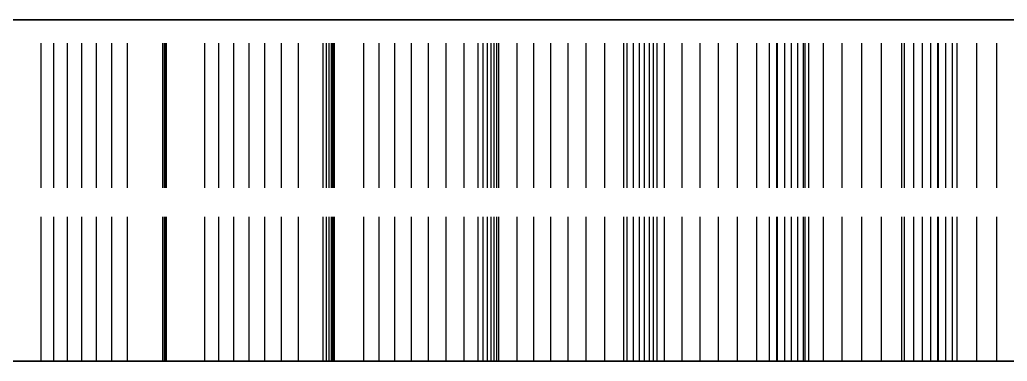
# Model space of a CAD drawing. Header units: millimetres. Extents: x -31 to 149, y -20 to 140.
# Drawn here: x 88.8 to 97.48, y 2 to 5 of the extents above; entities that cross this region are included whole.
import ezdxf

# ---------------------------------------------------------------- set-up
doc = ezdxf.new("R2010")
doc.units = ezdxf.units.MM
doc.linetypes.add('DASHED', pattern=[1.524, 1.27, -0.254])
doc.layers.add('HIDDEN', color=8, linetype='DASHED')
doc.layers.add('VISIBLE', color=7, linetype='CONTINUOUS')

msp = doc.modelspace()

# ---------------------------------------------------------------- linework, layer by layer
at = {"layer": 'HIDDEN'}
for points in [[(106, 5), (105.2381, 5), (104.47619, 5), (103.71429, 5), (102.95238, 5), (102.19048, 5), (101.42857, 5), (100.66667, 5), (99.90476, 5), (99.14286, 5), (98.38095, 5), (97.61905, 5), (96.85714, 5), (96.09524, 5), (95.33333, 5), (94.57143, 5), (93.80952, 5), (93.04762, 5), (92.28571, 5), (91.52381, 5), (90.7619, 5), (90, 5), (89.2381, 5), (88.47619, 5)], [(106, 5), (105.2381, 5), (104.47619, 5), (103.71429, 5), (102.95238, 5), (102.19048, 5), (101.42857, 5), (100.66667, 5), (99.90476, 5), (99.14286, 5), (98.38095, 5), (97.61905, 5), (96.85714, 5), (96.09524, 5), (95.33333, 5), (94.57143, 5), (93.80952, 5), (93.04762, 5), (92.28571, 5), (91.52381, 5), (90.7619, 5), (90, 5), (89.2381, 5), (88.47619, 5)], [(88.60992, 5), (88.98628, 5)], [(88.98628, 5), (88.60992, 5)], [(88.63492, 5), (88.98413, 5), (89.33333, 5), (89.68254, 5), (90.03175, 5), (90.38095, 5), (90.73016, 5), (91.07937, 5), (91.42857, 5), (91.77778, 5), (92.12698, 5), (92.47619, 5), (92.8254, 5), (93.1746, 5), (93.52381, 5), (93.87302, 5), (94.22222, 5), (94.57143, 5), (94.92063, 5), (95.26984, 5), (95.61905, 5), (95.96825, 5), (96.31746, 5), (96.66667, 5), (97.01587, 5), (97.36508, 5), (97.71429, 5)], [(104, 5), (103.30159, 5), (102.60317, 5), (101.90476, 5), (101.20635, 5), (100.50794, 5), (99.80952, 5), (99.11111, 5), (98.4127, 5), (97.71429, 5), (97.01587, 5), (96.31746, 5), (95.61905, 5), (94.92063, 5), (94.22222, 5), (93.52381, 5), (92.8254, 5), (92.12698, 5), (91.42857, 5), (90.73016, 5), (90.03175, 5), (89.33333, 5), (88.63492, 5)], [(88.98628, 5), (89.09992, 5)], [(89.09992, 5), (88.98628, 5)], [(88.98628, 2), (88.98628, 5)], [(88.98628, 2), (88.98628, 5)], [(89.09992, 5), (89.21918, 5)], [(89.21918, 5), (89.09992, 5)], [(89.09992, 2), (89.09992, 5)], [(89.09992, 2), (89.09992, 5)], [(89.21918, 5), (89.34372, 5)], [(89.34372, 5), (89.21918, 5)], [(89.21918, 2), (89.21918, 5)], [(89.21918, 2), (89.21918, 5)], [(89.34372, 5), (89.47324, 5)], [(89.47324, 5), (89.34372, 5)], [(89.34372, 2), (89.34372, 5)], [(89.34372, 2), (89.34372, 5)], [(89.47324, 5), (89.60753, 5)], [(89.60753, 5), (89.47324, 5)], [(89.47324, 2), (89.47324, 5)], [(89.47324, 2), (89.47324, 5)], [(89.60753, 5), (89.74637, 5)], [(89.74637, 5), (89.60753, 5)], [(89.60753, 2), (89.60753, 5)], [(89.60753, 2), (89.60753, 5)], [(89.74637, 5), (90.07161, 5)], [(90.07161, 5), (89.74637, 5)], [(89.74637, 2), (89.74637, 5)], [(89.74637, 2), (89.74637, 5)], [(90.07309, 5), (90.05755, 5)], [(90.05755, 5), (90.42447, 5)], [(90.42447, 5), (90.05755, 5)], [(90.05755, 5), (90.07309, 5)], [(90.05755, 2), (90.05755, 5)], [(90.05755, 2), (90.05755, 5)], [(90.07161, 5), (90.0817, 5)], [(90.0817, 5), (90.07161, 5)], [(90.07161, 2), (90.07161, 5)], [(90.07161, 2), (90.07161, 5)], [(90.08299, 5), (90.07309, 5)], [(90.07309, 5), (90.08299, 5)], [(90.07309, 2), (90.07309, 5)], [(90.07309, 2), (90.07309, 5)], [(90.0817, 5), (90.08707, 5)], [(90.08707, 5), (90.0817, 5)], [(90.0817, 2), (90.0817, 5)], [(90.0817, 2), (90.0817, 5)], [(90.08756, 5), (90.08299, 5)], [(90.08299, 5), (90.08756, 5)], [(90.08299, 2), (90.08299, 5)], [(90.08299, 2), (90.08299, 5)], [(90.08707, 5), (90.08756, 5)], [(90.08756, 5), (90.08707, 5)], [(90.08707, 2), (90.08707, 5)], [(90.08707, 2), (90.08707, 5)], [(90.08756, 2), (90.08756, 5)], [(90.08756, 2), (90.08756, 5)], [(90.42447, 5), (90.54896, 5)], [(90.54896, 5), (90.42447, 5)], [(90.42447, 2), (90.42447, 5)], [(90.42447, 2), (90.42447, 5)], [(90.54896, 5), (90.67893, 5)], [(90.67893, 5), (90.54896, 5)], [(90.54896, 2), (90.54896, 5)], [(90.54896, 2), (90.54896, 5)], [(90.67893, 5), (90.81401, 5)], [(90.81401, 5), (90.67893, 5)], [(90.67893, 2), (90.67893, 5)], [(90.67893, 2), (90.67893, 5)], [(90.81401, 5), (90.95393, 5)], [(90.95393, 5), (90.81401, 5)], [(90.81401, 2), (90.81401, 5)], [(90.81401, 2), (90.81401, 5)], [(90.95393, 5), (91.09847, 5)], [(91.09847, 5), (90.95393, 5)], [(90.95393, 2), (90.95393, 5)], [(90.95393, 2), (90.95393, 5)], [(91.09847, 5), (91.24743, 5)], [(91.24743, 5), (91.09847, 5)], [(91.09847, 2), (91.09847, 5)], [(91.09847, 2), (91.09847, 5)], [(91.24743, 5), (91.56362, 5)], [(91.56362, 5), (91.24743, 5)], [(91.24743, 2), (91.24743, 5)], [(91.24743, 2), (91.24743, 5)], [(91.49506, 5), (91.46594, 5)], [(91.46594, 5), (91.82161, 5)], [(91.82161, 5), (91.46594, 5)], [(91.46594, 5), (91.49506, 5)], [(91.46594, 2), (91.46594, 5)], [(91.46594, 2), (91.46594, 5)], [(91.5187, 5), (91.49506, 5)], [(91.49506, 5), (91.5187, 5)], [(91.49506, 2), (91.49506, 5)], [(91.49506, 2), (91.49506, 5)], [(91.53716, 5), (91.5187, 5)], [(91.5187, 5), (91.53716, 5)], [(91.5187, 2), (91.5187, 5)], [(91.5187, 2), (91.5187, 5)], [(91.55068, 5), (91.53716, 5)], [(91.53716, 5), (91.55068, 5)], [(91.53716, 2), (91.53716, 5)], [(91.53716, 2), (91.53716, 5)], [(91.55945, 5), (91.55068, 5)], [(91.55068, 5), (91.55945, 5)], [(91.55068, 2), (91.55068, 5)], [(91.55068, 2), (91.55068, 5)], [(91.56362, 5), (91.55945, 5)], [(91.55945, 5), (91.56362, 5)], [(91.55945, 2), (91.55945, 5)], [(91.55945, 2), (91.55945, 5)], [(91.56362, 2), (91.56362, 5)], [(91.56362, 2), (91.56362, 5)], [(91.82161, 5), (91.95636, 5)], [(91.95636, 5), (91.82161, 5)], [(91.82161, 2), (91.82161, 5)], [(91.82161, 2), (91.82161, 5)], [(91.95636, 5), (92.09639, 5)], [(92.09639, 5), (91.95636, 5)], [(91.95636, 2), (91.95636, 5)], [(91.95636, 2), (91.95636, 5)], [(92.09639, 5), (92.24136, 5)], [(92.24136, 5), (92.09639, 5)], [(92.09639, 2), (92.09639, 5)], [(92.09639, 2), (92.09639, 5)], [(92.24136, 5), (92.391, 5)], [(92.391, 5), (92.24136, 5)], [(92.24136, 2), (92.24136, 5)], [(92.24136, 2), (92.24136, 5)], [(92.391, 5), (92.54508, 5)], [(92.54508, 5), (92.391, 5)], [(92.391, 2), (92.391, 5)], [(92.391, 2), (92.391, 5)], [(92.54508, 5), (92.70343, 5)], [(92.70343, 5), (92.54508, 5)], [(92.54508, 2), (92.54508, 5)], [(92.54508, 2), (92.54508, 5)], [(92.70343, 5), (93.00903, 5)], [(93.00903, 5), (92.70343, 5)], [(92.70343, 2), (92.70343, 5)], [(92.70343, 2), (92.70343, 5)], [(92.87077, 5), (92.8282, 5)], [(92.8282, 5), (93.17091, 5)], [(93.17091, 5), (92.8282, 5)], [(92.8282, 5), (92.87077, 5)], [(92.8282, 2), (92.8282, 5)], [(92.8282, 2), (92.8282, 5)], [(92.90803, 5), (92.87077, 5)], [(92.87077, 5), (92.90803, 5)], [(92.87077, 2), (92.87077, 5)], [(92.87077, 2), (92.87077, 5)], [(92.94028, 5), (92.90803, 5)], [(92.90803, 5), (92.94028, 5)], [(92.90803, 2), (92.90803, 5)], [(92.90803, 2), (92.90803, 5)], [(92.96776, 5), (92.94028, 5)], [(92.94028, 5), (92.96776, 5)], [(92.94028, 2), (92.94028, 5)], [(92.94028, 2), (92.94028, 5)], [(92.99062, 5), (92.96776, 5)], [(92.96776, 5), (92.99062, 5)], [(92.96776, 2), (92.96776, 5)], [(92.96776, 2), (92.96776, 5)], [(93.00903, 5), (92.99062, 5)], [(92.99062, 5), (93.00903, 5)], [(92.99062, 2), (92.99062, 5)], [(92.99062, 2), (92.99062, 5)], [(93.00903, 2), (93.00903, 5)], [(93.00903, 2), (93.00903, 5)], [(93.17091, 5), (93.31525, 5)], [(93.31525, 5), (93.17091, 5)], [(93.17091, 2), (93.17091, 5)], [(93.17091, 2), (93.17091, 5)], [(93.31525, 5), (93.46466, 5)], [(93.46466, 5), (93.31525, 5)], [(93.31525, 2), (93.31525, 5)], [(93.31525, 2), (93.31525, 5)], [(93.46466, 5), (93.61881, 5)], [(93.61881, 5), (93.46466, 5)], [(93.46466, 2), (93.46466, 5)], [(93.46466, 2), (93.46466, 5)], [(93.61881, 5), (93.77744, 5)], [(93.77744, 5), (93.61881, 5)], [(93.61881, 2), (93.61881, 5)], [(93.61881, 2), (93.61881, 5)], [(93.77744, 5), (93.94032, 5)], [(93.94032, 5), (93.77744, 5)], [(93.77744, 2), (93.77744, 5)], [(93.77744, 2), (93.77744, 5)], [(93.94032, 5), (94.10728, 5)], [(94.10728, 5), (93.94032, 5)], [(93.94032, 2), (93.94032, 5)], [(93.94032, 2), (93.94032, 5)], [(94.10728, 5), (94.4008, 5)], [(94.4008, 5), (94.10728, 5)], [(94.10728, 2), (94.10728, 5)], [(94.10728, 2), (94.10728, 5)], [(94.19352, 5), (94.13771, 5)], [(94.13771, 5), (94.46578, 5)], [(94.46578, 5), (94.13771, 5)], [(94.13771, 5), (94.19352, 5)], [(94.13771, 2), (94.13771, 5)], [(94.13771, 2), (94.13771, 5)], [(94.24422, 5), (94.19352, 5)], [(94.19352, 5), (94.24422, 5)], [(94.19352, 2), (94.19352, 5)], [(94.19352, 2), (94.19352, 5)], [(94.29011, 5), (94.24422, 5)], [(94.24422, 5), (94.29011, 5)], [(94.24422, 2), (94.24422, 5)], [(94.24422, 2), (94.24422, 5)], [(94.3314, 5), (94.29011, 5)], [(94.29011, 5), (94.3314, 5)], [(94.29011, 2), (94.29011, 5)], [(94.29011, 2), (94.29011, 5)], [(94.36825, 5), (94.3314, 5)], [(94.3314, 5), (94.36825, 5)], [(94.3314, 2), (94.3314, 5)], [(94.3314, 2), (94.3314, 5)], [(94.4008, 5), (94.36825, 5)], [(94.36825, 5), (94.4008, 5)], [(94.36825, 2), (94.36825, 5)], [(94.36825, 2), (94.36825, 5)], [(94.4008, 2), (94.4008, 5)], [(94.4008, 2), (94.4008, 5)], [(94.46578, 5), (94.61901, 5)], [(94.61901, 5), (94.46578, 5)], [(94.46578, 2), (94.46578, 5)], [(94.46578, 2), (94.46578, 5)], [(94.61901, 5), (94.77708, 5)], [(94.77708, 5), (94.61901, 5)], [(94.61901, 2), (94.61901, 5)], [(94.61901, 2), (94.61901, 5)], [(94.77708, 5), (94.93966, 5)], [(94.93966, 5), (94.77708, 5)], [(94.77708, 2), (94.77708, 5)], [(94.77708, 2), (94.77708, 5)], [(94.93966, 5), (95.1065, 5)], [(95.1065, 5), (94.93966, 5)], [(94.93966, 2), (94.93966, 5)], [(94.93966, 2), (94.93966, 5)], [(95.1065, 5), (95.27739, 5)], [(95.27739, 5), (95.1065, 5)], [(95.1065, 2), (95.1065, 5)], [(95.1065, 2), (95.1065, 5)], [(95.27739, 5), (95.45215, 5)], [(95.45215, 5), (95.27739, 5)], [(95.27739, 2), (95.27739, 5)], [(95.27739, 2), (95.27739, 5)], [(95.45686, 5), (95.38809, 5)], [(95.38809, 5), (95.69992, 5)], [(95.69992, 5), (95.38809, 5)], [(95.38809, 5), (95.45686, 5)], [(95.38809, 2), (95.38809, 5)], [(95.38809, 2), (95.38809, 5)], [(95.45215, 5), (95.73216, 5)], [(95.73216, 5), (95.45215, 5)], [(95.45215, 2), (95.45215, 5)], [(95.45215, 2), (95.45215, 5)], [(95.52076, 5), (95.45686, 5)], [(95.45686, 5), (95.52076, 5)], [(95.45686, 2), (95.45686, 5)], [(95.45686, 2), (95.45686, 5)], [(95.58007, 5), (95.52076, 5)], [(95.52076, 5), (95.58007, 5)], [(95.52076, 2), (95.52076, 5)], [(95.52076, 2), (95.52076, 5)], [(95.63497, 5), (95.58007, 5)], [(95.58007, 5), (95.63497, 5)], [(95.58007, 2), (95.58007, 5)], [(95.58007, 2), (95.58007, 5)], [(95.68563, 5), (95.63497, 5)], [(95.63497, 5), (95.68563, 5)], [(95.63497, 2), (95.63497, 5)], [(95.63497, 2), (95.63497, 5)], [(95.73216, 5), (95.68563, 5)], [(95.68563, 5), (95.73216, 5)], [(95.68563, 2), (95.68563, 5)], [(95.68563, 2), (95.68563, 5)], [(95.69992, 5), (95.86129, 5)], [(95.86129, 5), (95.69992, 5)], [(95.69992, 2), (95.69992, 5)], [(95.69992, 2), (95.69992, 5)], [(95.73216, 2), (95.73216, 5)], [(95.73216, 2), (95.73216, 5)], [(95.86129, 5), (96.02725, 5)], [(96.02725, 5), (95.86129, 5)], [(95.86129, 2), (95.86129, 5)], [(95.86129, 2), (95.86129, 5)], [(96.02725, 5), (96.19747, 5)], [(96.19747, 5), (96.02725, 5)], [(96.02725, 2), (96.02725, 5)], [(96.02725, 2), (96.02725, 5)], [(96.19747, 5), (96.37171, 5)], [(96.37171, 5), (96.19747, 5)], [(96.19747, 2), (96.19747, 5)], [(96.19747, 2), (96.19747, 5)], [(96.37171, 5), (96.54977, 5)], [(96.54977, 5), (96.37171, 5)], [(96.37171, 2), (96.37171, 5)], [(96.37171, 2), (96.37171, 5)], [(96.54977, 5), (96.73148, 5)], [(96.73148, 5), (96.54977, 5)], [(96.54977, 2), (96.54977, 5)], [(96.54977, 2), (96.54977, 5)], [(96.65464, 5), (96.57324, 5)], [(96.57324, 5), (96.86732, 5)], [(96.86732, 5), (96.57324, 5)], [(96.57324, 5), (96.65464, 5)], [(96.57324, 2), (96.57324, 5)], [(96.57324, 2), (96.57324, 5)], [(96.73143, 5), (96.65464, 5)], [(96.65464, 5), (96.73143, 5)], [(96.65464, 2), (96.65464, 5)], [(96.65464, 2), (96.65464, 5)], [(96.80386, 5), (96.73143, 5)], [(96.73143, 5), (96.80386, 5)], [(96.73143, 2), (96.73143, 5)], [(96.73143, 2), (96.73143, 5)], [(96.73148, 5), (96.99662, 5)], [(96.99662, 5), (96.73148, 5)], [(96.73148, 2), (96.73148, 5)], [(96.73148, 2), (96.73148, 5)], [(96.87211, 5), (96.80386, 5)], [(96.80386, 5), (96.87211, 5)], [(96.80386, 2), (96.80386, 5)], [(96.80386, 2), (96.80386, 5)], [(96.86732, 5), (97.03605, 5)], [(97.03605, 5), (96.86732, 5)], [(96.86732, 2), (96.86732, 5)], [(96.86732, 2), (96.86732, 5)], [(96.93632, 5), (96.87211, 5)], [(96.87211, 5), (96.93632, 5)], [(96.87211, 2), (96.87211, 5)], [(96.87211, 2), (96.87211, 5)], [(96.99662, 5), (96.93632, 5)], [(96.93632, 5), (96.99662, 5)], [(96.93632, 2), (96.93632, 5)], [(96.93632, 2), (96.93632, 5)], [(96.99662, 2), (96.99662, 5)], [(96.99662, 2), (96.99662, 5)], [(97.03605, 5), (97.20908, 5)], [(97.20908, 5), (97.03605, 5)], [(97.03605, 2), (97.03605, 5)], [(97.03605, 2), (97.03605, 5)], [(97.20908, 5), (97.38611, 5)], [(97.38611, 5), (97.20908, 5)], [(97.20908, 2), (97.20908, 5)], [(97.20908, 2), (97.20908, 5)], [(97.38611, 5), (97.56691, 5)], [(97.56691, 5), (97.38611, 5)], [(97.38611, 2), (97.38611, 5)], [(97.38611, 2), (97.38611, 5)], [(106, 2), (105.2381, 2), (104.47619, 2), (103.71429, 2), (102.95238, 2), (102.19048, 2), (101.42857, 2), (100.66667, 2), (99.90476, 2), (99.14286, 2), (98.38095, 2), (97.61905, 2), (96.85714, 2), (96.09524, 2), (95.33333, 2), (94.57143, 2), (93.80952, 2), (93.04762, 2), (92.28571, 2), (91.52381, 2), (90.7619, 2), (90, 2), (89.2381, 2), (88.47619, 2)], [(88.60992, 2), (88.98628, 2)], [(88.98628, 2), (88.60992, 2)], [(88.98628, 2), (89.09992, 2)], [(89.09992, 2), (88.98628, 2)], [(89.09992, 2), (89.21918, 2)], [(89.21918, 2), (89.09992, 2)], [(89.21918, 2), (89.34372, 2)], [(89.34372, 2), (89.21918, 2)], [(89.34372, 2), (89.47324, 2)], [(89.47324, 2), (89.34372, 2)], [(89.47324, 2), (89.60753, 2)], [(89.60753, 2), (89.47324, 2)], [(89.60753, 2), (89.74637, 2)], [(89.74637, 2), (89.60753, 2)], [(89.74637, 2), (90.07161, 2)], [(90.07161, 2), (89.74637, 2)], [(90.07309, 2), (90.05755, 2)], [(90.05755, 2), (90.42447, 2)], [(90.42447, 2), (90.05755, 2)], [(90.05755, 2), (90.07309, 2)], [(90.07161, 2), (90.0817, 2)], [(90.0817, 2), (90.07161, 2)], [(90.08299, 2), (90.07309, 2)], [(90.07309, 2), (90.08299, 2)], [(90.0817, 2), (90.08707, 2)], [(90.08707, 2), (90.0817, 2)], [(90.08756, 2), (90.08299, 2)], [(90.08299, 2), (90.08756, 2)], [(90.08707, 2), (90.08756, 2)], [(90.08756, 2), (90.08707, 2)], [(90.42447, 2), (90.54896, 2)], [(90.54896, 2), (90.42447, 2)], [(90.54896, 2), (90.67893, 2)], [(90.67893, 2), (90.54896, 2)], [(90.67893, 2), (90.81401, 2)], [(90.81401, 2), (90.67893, 2)], [(90.81401, 2), (90.95393, 2)], [(90.95393, 2), (90.81401, 2)], [(90.95393, 2), (91.09847, 2)], [(91.09847, 2), (90.95393, 2)], [(91.09847, 2), (91.24743, 2)], [(91.24743, 2), (91.09847, 2)], [(91.24743, 2), (91.56362, 2)], [(91.56362, 2), (91.24743, 2)], [(91.49506, 2), (91.46594, 2)], [(91.46594, 2), (91.82161, 2)], [(91.82161, 2), (91.46594, 2)], [(91.46594, 2), (91.49506, 2)], [(91.5187, 2), (91.49506, 2)], [(91.49506, 2), (91.5187, 2)], [(91.53716, 2), (91.5187, 2)], [(91.5187, 2), (91.53716, 2)], [(91.55068, 2), (91.53716, 2)], [(91.53716, 2), (91.55068, 2)], [(91.55945, 2), (91.55068, 2)], [(91.55068, 2), (91.55945, 2)], [(91.56362, 2), (91.55945, 2)], [(91.55945, 2), (91.56362, 2)], [(91.82161, 2), (91.95636, 2)], [(91.95636, 2), (91.82161, 2)], [(91.95636, 2), (92.09639, 2)], [(92.09639, 2), (91.95636, 2)], [(92.09639, 2), (92.24136, 2)], [(92.24136, 2), (92.09639, 2)], [(92.24136, 2), (92.391, 2)], [(92.391, 2), (92.24136, 2)], [(92.391, 2), (92.54508, 2)], [(92.54508, 2), (92.391, 2)], [(92.54508, 2), (92.70343, 2)], [(92.70343, 2), (92.54508, 2)], [(92.70343, 2), (93.00903, 2)], [(93.00903, 2), (92.70343, 2)], [(92.87077, 2), (92.8282, 2)], [(92.8282, 2), (93.17091, 2)], [(93.17091, 2), (92.8282, 2)], [(92.8282, 2), (92.87077, 2)], [(92.90803, 2), (92.87077, 2)], [(92.87077, 2), (92.90803, 2)], [(92.94028, 2), (92.90803, 2)], [(92.90803, 2), (92.94028, 2)], [(92.96776, 2), (92.94028, 2)], [(92.94028, 2), (92.96776, 2)], [(92.99062, 2), (92.96776, 2)], [(92.96776, 2), (92.99062, 2)], [(93.00903, 2), (92.99062, 2)], [(92.99062, 2), (93.00903, 2)], [(93.17091, 2), (93.31525, 2)], [(93.31525, 2), (93.17091, 2)], [(93.31525, 2), (93.46466, 2)], [(93.46466, 2), (93.31525, 2)], [(93.46466, 2), (93.61881, 2)], [(93.61881, 2), (93.46466, 2)], [(93.61881, 2), (93.77744, 2)], [(93.77744, 2), (93.61881, 2)], [(93.77744, 2), (93.94032, 2)], [(93.94032, 2), (93.77744, 2)], [(93.94032, 2), (94.10728, 2)], [(94.10728, 2), (93.94032, 2)], [(94.10728, 2), (94.4008, 2)], [(94.4008, 2), (94.10728, 2)], [(94.19352, 2), (94.13771, 2)], [(94.13771, 2), (94.46578, 2)], [(94.46578, 2), (94.13771, 2)], [(94.13771, 2), (94.19352, 2)], [(94.24422, 2), (94.19352, 2)], [(94.19352, 2), (94.24422, 2)], [(94.29011, 2), (94.24422, 2)], [(94.24422, 2), (94.29011, 2)], [(94.3314, 2), (94.29011, 2)], [(94.29011, 2), (94.3314, 2)], [(94.36825, 2), (94.3314, 2)], [(94.3314, 2), (94.36825, 2)], [(94.4008, 2), (94.36825, 2)], [(94.36825, 2), (94.4008, 2)], [(94.46578, 2), (94.61901, 2)], [(94.61901, 2), (94.46578, 2)], [(94.61901, 2), (94.77708, 2)], [(94.77708, 2), (94.61901, 2)], [(94.77708, 2), (94.93966, 2)], [(94.93966, 2), (94.77708, 2)], [(94.93966, 2), (95.1065, 2)], [(95.1065, 2), (94.93966, 2)], [(95.1065, 2), (95.27739, 2)], [(95.27739, 2), (95.1065, 2)], [(95.27739, 2), (95.45215, 2)], [(95.45215, 2), (95.27739, 2)], [(95.45686, 2), (95.38809, 2)], [(95.38809, 2), (95.69992, 2)], [(95.69992, 2), (95.38809, 2)], [(95.38809, 2), (95.45686, 2)], [(95.45215, 2), (95.73216, 2)], [(95.73216, 2), (95.45215, 2)], [(95.52076, 2), (95.45686, 2)], [(95.45686, 2), (95.52076, 2)], [(95.58007, 2), (95.52076, 2)], [(95.52076, 2), (95.58007, 2)], [(95.63497, 2), (95.58007, 2)], [(95.58007, 2), (95.63497, 2)], [(95.68563, 2), (95.63497, 2)], [(95.63497, 2), (95.68563, 2)], [(95.73216, 2), (95.68563, 2)], [(95.68563, 2), (95.73216, 2)], [(95.69992, 2), (95.86129, 2)], [(95.86129, 2), (95.69992, 2)], [(95.86129, 2), (96.02725, 2)], [(96.02725, 2), (95.86129, 2)], [(96.02725, 2), (96.19747, 2)], [(96.19747, 2), (96.02725, 2)], [(96.19747, 2), (96.37171, 2)], [(96.37171, 2), (96.19747, 2)], [(96.37171, 2), (96.54977, 2)], [(96.54977, 2), (96.37171, 2)], [(96.54977, 2), (96.73148, 2)], [(96.73148, 2), (96.54977, 2)], [(96.65464, 2), (96.57324, 2)], [(96.57324, 2), (96.86732, 2)], [(96.86732, 2), (96.57324, 2)], [(96.57324, 2), (96.65464, 2)], [(96.73143, 2), (96.65464, 2)], [(96.65464, 2), (96.73143, 2)], [(96.80386, 2), (96.73143, 2)], [(96.73143, 2), (96.80386, 2)], [(96.73148, 2), (96.99662, 2)], [(96.99662, 2), (96.73148, 2)], [(96.87211, 2), (96.80386, 2)], [(96.80386, 2), (96.87211, 2)], [(96.86732, 2), (97.03605, 2)], [(97.03605, 2), (96.86732, 2)], [(96.93632, 2), (96.87211, 2)], [(96.87211, 2), (96.93632, 2)], [(96.99662, 2), (96.93632, 2)], [(96.93632, 2), (96.99662, 2)], [(97.03605, 2), (97.20908, 2)], [(97.20908, 2), (97.03605, 2)], [(97.20908, 2), (97.38611, 2)], [(97.38611, 2), (97.20908, 2)], [(97.38611, 2), (97.56691, 2)], [(97.56691, 2), (97.38611, 2)]]:
    msp.add_lwpolyline(points, dxfattribs=at)
at = {"layer": 'VISIBLE'}
for points in [[(88.47619, 5), (88.85714, 5), (89.2381, 5), (89.61905, 5), (90, 5), (90.38095, 5), (90.7619, 5), (91.14286, 5), (91.52381, 5), (91.90476, 5), (92.28571, 5), (92.66667, 5), (93.04762, 5), (93.42857, 5), (93.80952, 5), (94.19048, 5), (94.57143, 5), (94.95238, 5), (95.33333, 5), (95.71429, 5), (96.09524, 5), (96.47619, 5), (96.85714, 5), (97.2381, 5), (97.61905, 5)], [(88.47619, 5), (88.85714, 5), (89.2381, 5), (89.61905, 5), (90, 5), (90.38095, 5), (90.7619, 5), (91.14286, 5), (91.52381, 5), (91.90476, 5), (92.28571, 5), (92.66667, 5), (93.04762, 5), (93.42857, 5), (93.80952, 5), (94.19048, 5), (94.57143, 5), (94.95238, 5), (95.33333, 5), (95.71429, 5), (96.09524, 5), (96.47619, 5), (96.85714, 5), (97.2381, 5), (97.61905, 5)], [(88.47619, 2), (88.85714, 2), (89.2381, 2), (89.61905, 2), (90, 2), (90.38095, 2), (90.7619, 2), (91.14286, 2), (91.52381, 2), (91.90476, 2), (92.28571, 2), (92.66667, 2), (93.04762, 2), (93.42857, 2), (93.80952, 2), (94.19048, 2), (94.57143, 2), (94.95238, 2), (95.33333, 2), (95.71429, 2), (96.09524, 2), (96.47619, 2), (96.85714, 2), (97.2381, 2), (97.61905, 2)]]:
    msp.add_lwpolyline(points, dxfattribs=at)

doc.saveas('drawing.dxf')
